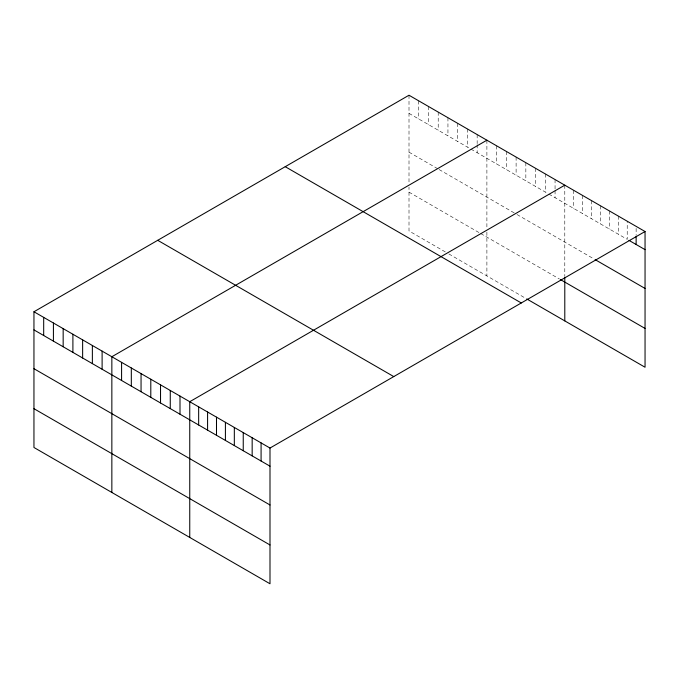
<?xml version="1.0" encoding="UTF-8"?>
<svg xmlns="http://www.w3.org/2000/svg" width="679" height="679" viewBox="0 0 679 679"><rect width="100%" height="100%" fill="white"/><g stroke="black" fill="none" stroke-linecap="round" stroke-linejoin="round"><path stroke-width="0.51" stroke-dasharray="3.4 2.55" d="M409.004 113.359L470.08 148.625M470.963 149.134L547.978 193.591M548.861 194.101L627.218 239.339L627.218 221.218M409.004 152.164L438.21 169.029M439.101 169.538L516.108 214.004M516.991 214.513L594.218 259.098M409.004 192.149L479.815 233.033M480.698 233.542L559.479 279.027M445.297 251.909L409.004 230.953L409.004 187.149M448.836 253.946L525.843 298.412M636.13 228.382L636.13 235.426M618.297 216.066L618.297 234.196M609.377 210.923L609.377 229.044M600.465 205.771L600.465 223.9M591.545 200.628L591.545 218.748M582.624 195.476L582.624 213.596M573.713 190.324L573.713 208.453M564.792 185.18L564.792 276.098M555.057 179.553L555.057 189.628M555.057 190.629L555.057 197.682M545.322 173.934L545.322 192.064M535.578 168.316L535.578 186.436M525.843 162.688L525.843 180.818M516.108 157.07L516.108 175.199M506.373 151.451L506.373 169.572M496.638 145.824L496.638 163.953M486.894 140.205L486.894 227.126M486.894 232.125L486.894 275.929M477.159 134.586L477.159 143.642M477.159 144.652L477.159 152.707M467.424 128.959L467.424 147.088M457.688 123.34L457.688 141.47M447.945 117.722L447.945 135.842M438.21 112.094L438.21 130.224M428.474 106.476L428.474 124.597M418.739 100.857L418.739 118.978M409.004 95.23L409.004 182.15"/><path stroke-width="1.02" d="M645.05 231.514L269.996 448.047L269.996 583.77L33.95 447.486L33.95 311.763L409.004 95.23L645.05 231.514L645.05 367.237L526.734 298.921M486.894 140.205L111.848 356.738L111.848 492.462M564.792 185.18L189.747 401.713L189.747 537.428M629 240.374L645.05 249.643M595.11 259.616L645.05 288.448M560.37 279.536L645.05 328.432M285.231 166.686L521.285 302.97M157.715 240.307L393.769 376.59M33.95 311.763L269.996 448.047M33.95 329.892L269.996 466.176M33.95 368.697L269.996 504.981M33.95 408.682L269.996 544.965M636.13 236.436L636.13 244.491M564.792 277.091L564.792 320.895M261.084 442.895L261.084 461.024M252.164 437.751L252.164 455.872M243.243 432.599L243.243 450.729M234.331 427.456L234.331 445.577M225.411 422.304L225.411 440.433M216.499 417.161L216.499 435.281M207.579 412.009L207.579 430.13M198.658 406.857L198.658 424.986M180.003 396.086L180.003 414.215M170.268 390.467L170.268 408.597M160.533 384.849L160.533 402.97M150.797 379.221L150.797 397.351M141.054 373.603L141.054 391.732M131.319 367.984L131.319 386.105M121.583 362.357L121.583 380.486M102.113 351.119L102.113 369.24M92.369 345.492L92.369 363.621M82.634 339.873L82.634 358.003M72.899 334.255L72.899 352.376M63.164 328.628L63.164 346.757M53.42 323.009L53.42 341.138M43.685 317.39L43.685 335.511"/></g></svg>
